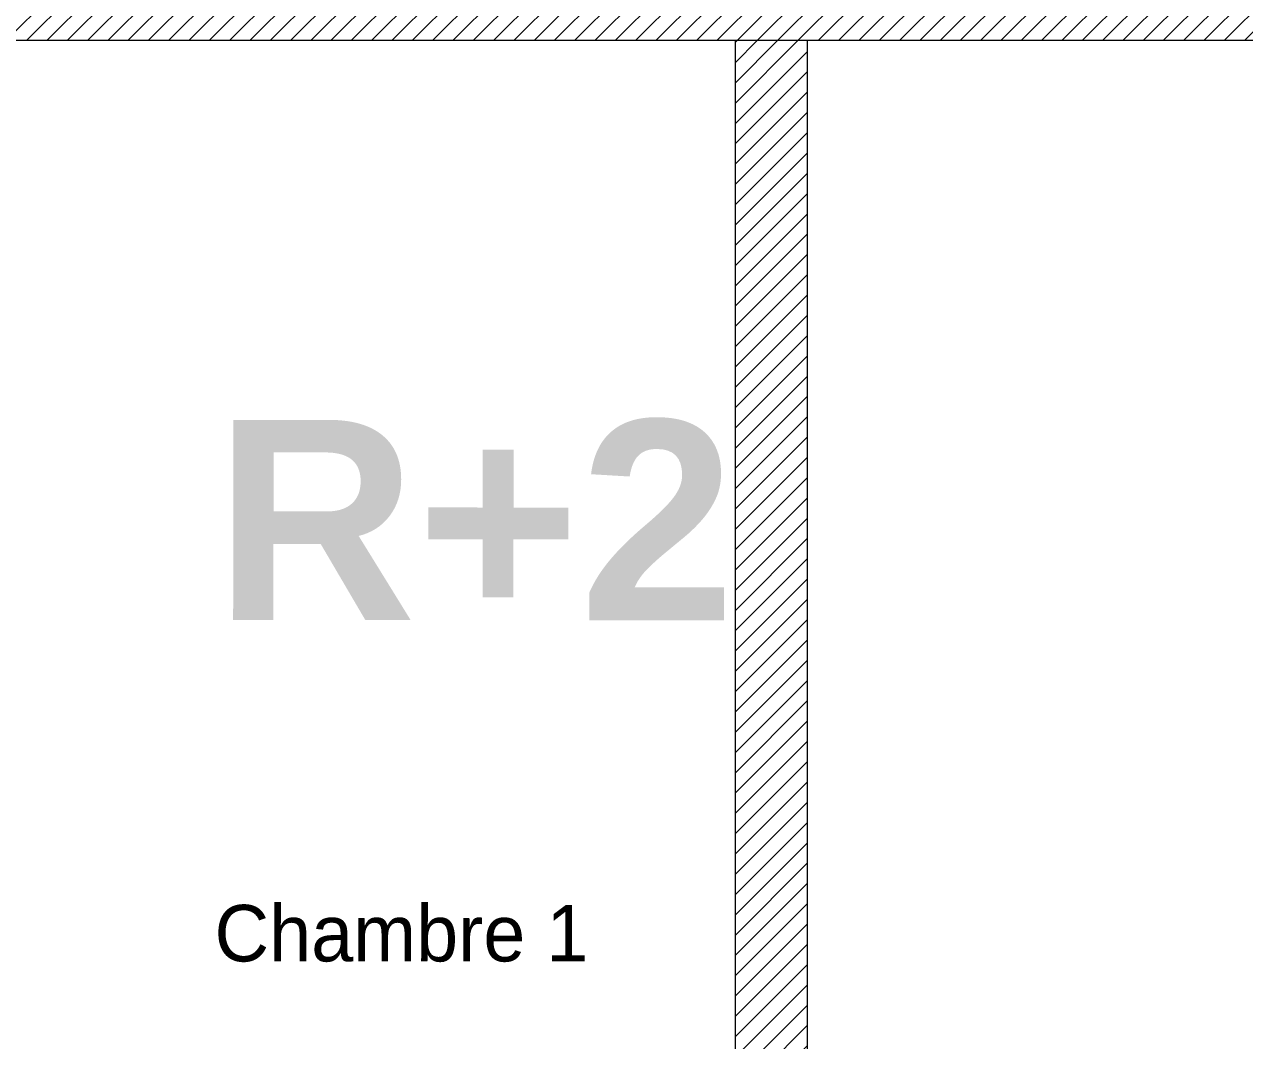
# Model space of a CAD drawing. Header units: centimetres. Extents: x -6341 to 23117, y -10090 to 8065.
# Drawn here: x 5007.5 to 5312.3, y -4466.4 to -4212.4 of the extents above; entities that cross this region are included whole.
import ezdxf

# ---------------------------------------------------------------- set-up
doc = ezdxf.new("R2010")
doc.units = ezdxf.units.CM
doc.header["$LTSCALE"] = 12.7
doc.layers.add('B Général', color=7, linetype='Continuous', lineweight=5)
doc.layers.add('C ANNOTATIONS-texte', color=7, linetype='Continuous', lineweight=5)
doc.styles.add('Arial (bold)', font='arialbd.ttf')
doc.styles.add('Eurostile', font='')
doc.styles.get('Eurostile').set_extended_font_data('Eurostile')
pattern_1 = [(45, (0, 0), (2.4253472, -2.6458333), [])]

msp = doc.modelspace()

# ---------------------------------------------------------------- hatches: boundary and pattern name
at = {"layer": 'B Général', "linetype": 'Continuous', "lineweight": 5}
h = msp.add_hatch(dxfattribs=at)
h.set_pattern_fill('50_BETON', style=0, pattern_type=2)
h.set_pattern_definition(pattern_1)
h.paths.add_polyline_path([(6191.89, -4216.37), (6207.89, -4196.37), (3520.92, -4196.37), (3536.92, -4216.37)])
h = msp.add_hatch(dxfattribs=at)
h.set_pattern_fill('50_BETON', style=0, pattern_type=2)
h.set_pattern_definition(pattern_1)
h.paths.add_polyline_path([(5185.04, -5047.37), (5203.04, -5047.37), (5203.04, -4216.37), (5185.04, -4216.37)])

# ---------------------------------------------------------------- linework, layer by layer
at = {"layer": 'B Général', "color": 7, "linetype": 'Continuous', "lineweight": 5}
for p, q in [((3546.92, -4216.37), (6181.89, -4216.37)), ((5017.04, -4216.37), (5185.04, -4216.37)), ((5185.04, -4216.37), (5185.04, -4743.37)), ((5203.04, -4216.37), (6181.89, -4216.37)), ((5203.04, -4216.37), (5203.04, -4743.37))]:
    msp.add_line(p, q, dxfattribs=at)
at = {"layer": 'B Général', "color": 7, "linetype": 'Continuous', "lineweight": 18}
for p, q in [((5185.04, -4216.37), (5185.04, -5040.37)), ((5203.04, -4216.37), (5203.04, -5040.37))]:
    msp.add_line(p, q, dxfattribs=at)

# ---------------------------------------------------------------- texts
at = {"layer": 'C ANNOTATIONS-texte', "color": 6, "insert": (5055.02, -4311.22), "char_height": 50, "attachment_point": 1, "rotation": 359.9535, "line_spacing_factor": 0.894142, "style": 'Arial (bold)'}
msp.add_mtext('R+2', dxfattribs=at)
at = {"layer": 'C ANNOTATIONS-texte', "color": 7, "insert": (5055, -4432.46), "char_height": 14.118, "attachment_point": 1, "rotation": 0, "line_spacing_factor": 0.894142, "style": 'Eurostile'}
msp.add_mtext('Chambre 1', dxfattribs=at)

doc.saveas('drawing.dxf')
